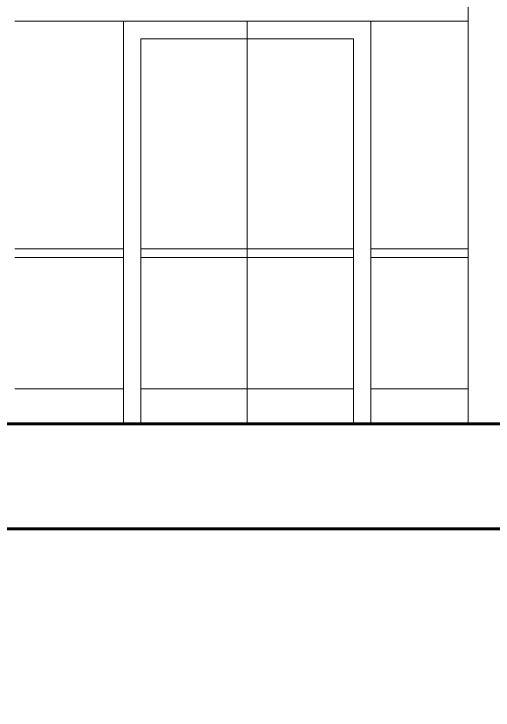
# Model space of a CAD drawing. Header units: millimetres. Extents: x 424 to 530, y 463 to 518.
# Drawn here: x 467.736 to 470.474, y 493 to 496.979 of the extents above; entities that cross this region are included whole.
import ezdxf

# ---------------------------------------------------------------- set-up
doc = ezdxf.new("R2010")
doc.units = ezdxf.units.MM

msp = doc.modelspace()

# ---------------------------------------------------------------- linework, layer by layer
at = {"lineweight": 18}
for p, q in [((470.331, 497.0364), (470.331, 494.6364)), ((470.331, 496.9364), (467.7403, 496.9364)), ((469.0681, 496.9364), (469.0681, 494.6364)), ((468.361, 495.6364), (467.7403, 495.6364)), ((469.6752, 495.6364), (468.461, 495.6364)), ((470.331, 495.6364), (469.7752, 495.6364)), ((468.361, 495.5864), (467.7403, 495.5864)), ((469.6752, 495.5864), (468.461, 495.5864)), ((470.331, 495.5864), (469.7752, 495.5864)), ((468.361, 494.8364), (467.7403, 494.8364)), ((469.6752, 494.8364), (468.461, 494.8364)), ((470.331, 494.8364), (469.7752, 494.8364))]:
    msp.add_line(p, q, dxfattribs=at)
for points in [[(468.361, 496.9364), (469.7752, 496.9364), (469.7752, 494.6364), (468.361, 494.6364)], [(468.461, 496.8364), (469.6752, 496.8364), (469.6752, 494.6364), (468.461, 494.6364)]]:
    msp.add_lwpolyline(points, close=True, dxfattribs=at)
at = {"lineweight": 60}
for points in [[(485.2102, 492.9998), (484.5309, 492.9998), (484.5309, 493.1498), (481.5309, 493.1498), (481.531, 494.6364), (456.531, 494.6364), (456.531, 494.0364)], [(481.5309, 493.1498), (481.5309, 494.0364), (456.531, 494.0364)]]:
    msp.add_lwpolyline(points, dxfattribs=at)

doc.saveas('drawing.dxf')
